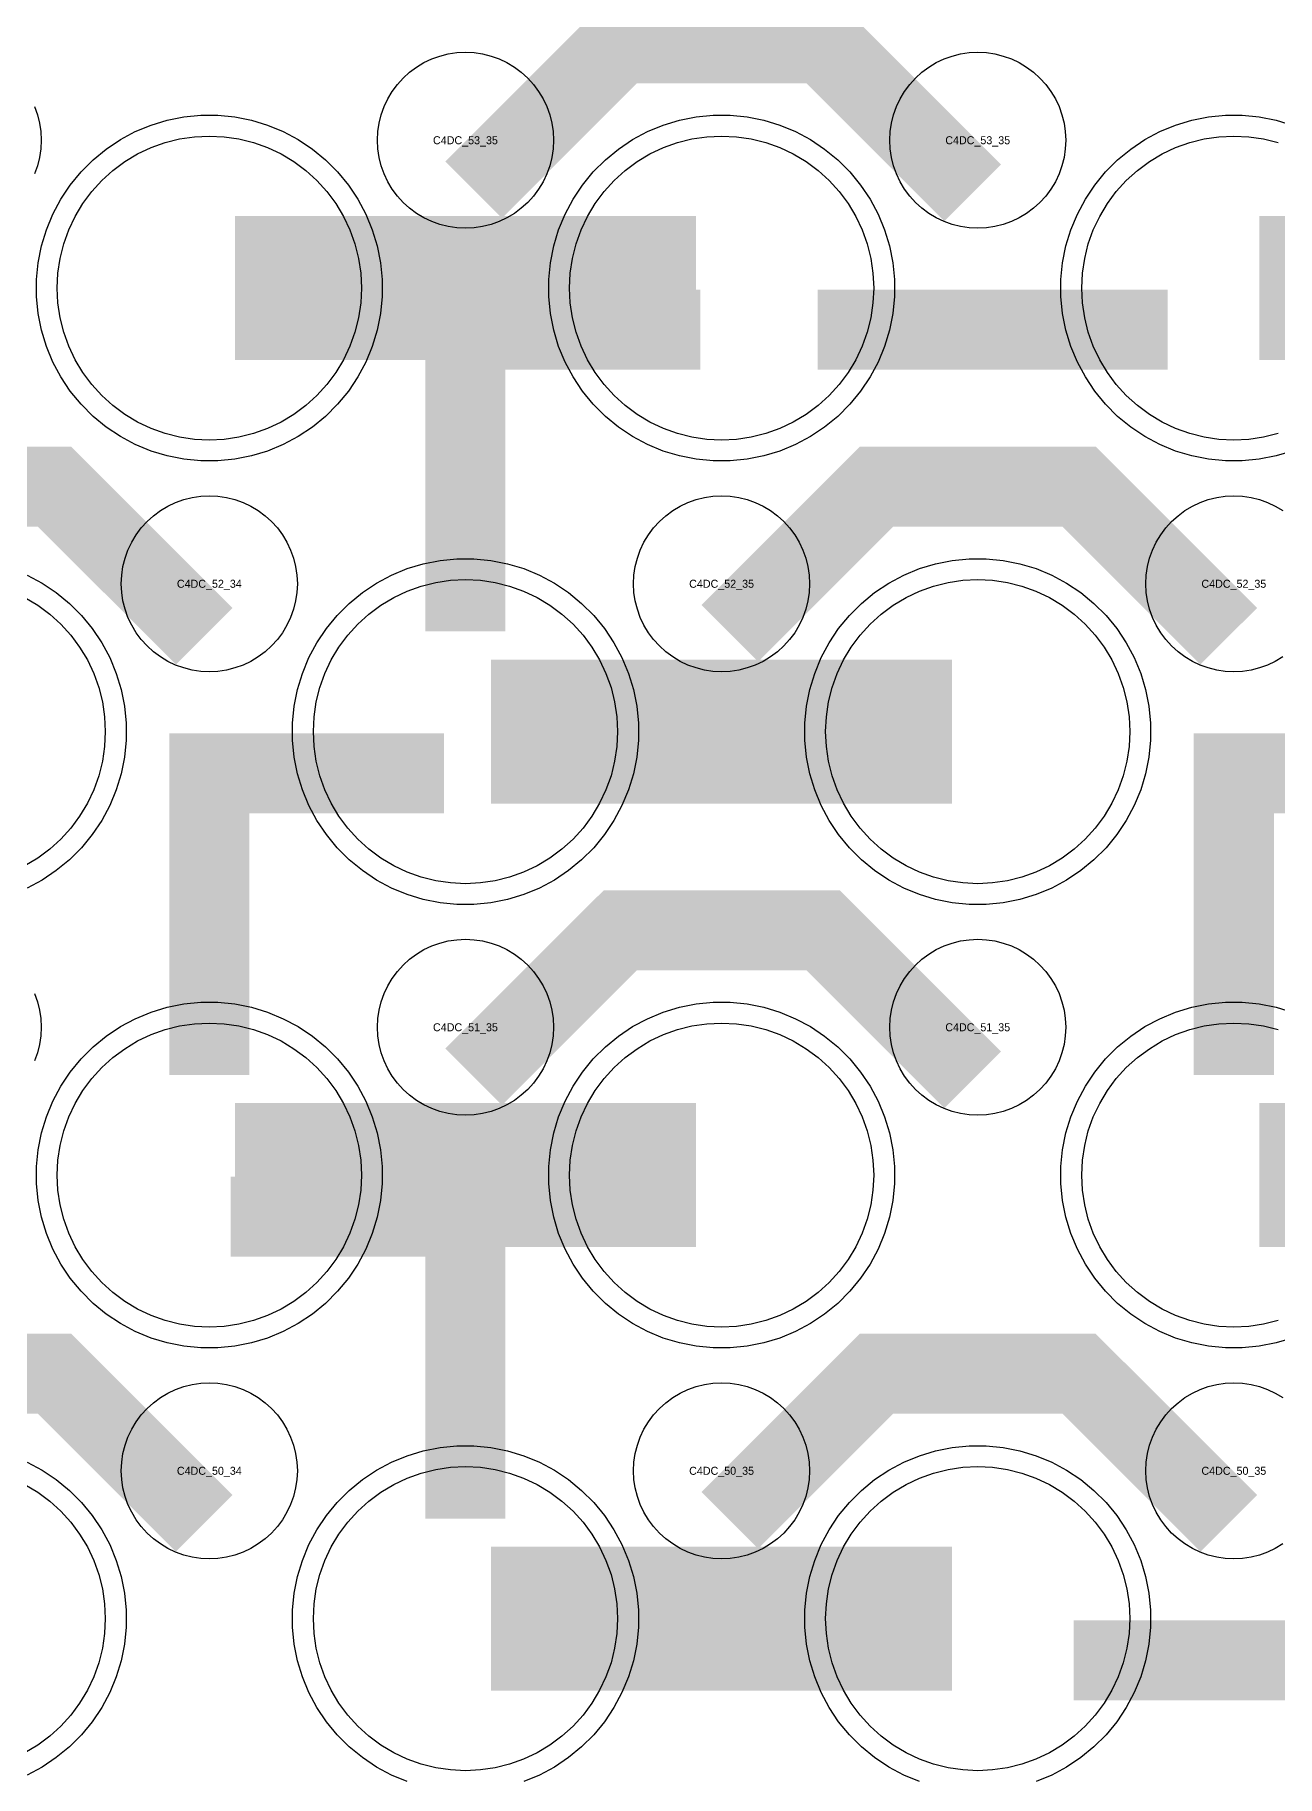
# Model space of a CAD drawing. Extents: x -11880 to 11880, y -14992 to 14992.
# Drawn here: x -934 to -546, y -7961 to -7417 of the extents above; entities that cross this region are included whole.
import ezdxf
from ezdxf.enums import TextEntityAlignment as Align

# ---------------------------------------------------------------- set-up
doc = ezdxf.new("R2010")
doc.units = 0
doc.header["$MEASUREMENT"] = 0
for name, color, linetype in [('GDS_775_DT_237', 138, 'CONTINUOUS'), ('RDL1_FS', 34, 'CONTINUOUS'), ('RDL_BS', 160, 'CONTINUOUS')]:
    doc.layers.add(name, color=color, linetype=linetype)

msp = doc.modelspace()

# ---------------------------------------------------------------- linework, layer by layer
at = {"layer": 'RDL1_FS', "color": 241, "true_color": 0xf7abae}
for points in [[(-880, -7543.179), (-884.657, -7542.95), (-889.268, -7542.266), (-893.791, -7541.134), (-898.181, -7539.562), (-902.395, -7537.57), (-906.395, -7535.172), (-910.14, -7532.394), (-913.594, -7529.264), (-916.724, -7525.81), (-919.502, -7522.065), (-921.9, -7518.065), (-923.892, -7513.851), (-925.464, -7509.461), (-926.596, -7504.938), (-927.28, -7500.327), (-927.509, -7495.67), (-927.28, -7491.013), (-926.596, -7486.402), (-925.464, -7481.879), (-923.892, -7477.489), (-921.9, -7473.275), (-919.502, -7469.275), (-916.724, -7465.53), (-913.594, -7462.076), (-910.14, -7458.946), (-906.395, -7456.168), (-902.395, -7453.77), (-898.181, -7451.778), (-893.791, -7450.206), (-889.268, -7449.074), (-884.657, -7448.39), (-880, -7448.161), (-875.343, -7448.39), (-870.732, -7449.074), (-866.209, -7450.206), (-861.819, -7451.778), (-857.605, -7453.77), (-853.605, -7456.168), (-849.86, -7458.946), (-846.406, -7462.076), (-843.276, -7465.53), (-840.498, -7469.275), (-838.1, -7473.275), (-836.108, -7477.489), (-834.536, -7481.879), (-833.404, -7486.402), (-832.72, -7491.013), (-832.491, -7495.67), (-832.72, -7500.327), (-833.404, -7504.938), (-834.536, -7509.461), (-836.108, -7513.851), (-838.1, -7518.065), (-840.498, -7522.065), (-843.276, -7525.81), (-846.406, -7529.264), (-849.86, -7532.394), (-853.605, -7535.172), (-857.605, -7537.57), (-861.819, -7539.562), (-866.209, -7541.134), (-870.732, -7542.266), (-875.343, -7542.95)], [(-720, -7543.179), (-724.657, -7542.95), (-729.268, -7542.266), (-733.791, -7541.134), (-738.181, -7539.562), (-742.395, -7537.57), (-746.395, -7535.172), (-750.14, -7532.394), (-753.594, -7529.264), (-756.724, -7525.81), (-759.502, -7522.065), (-761.9, -7518.065), (-763.892, -7513.851), (-765.464, -7509.461), (-766.596, -7504.938), (-767.28, -7500.327), (-767.509, -7495.67), (-767.28, -7491.013), (-766.596, -7486.402), (-765.464, -7481.879), (-763.892, -7477.489), (-761.9, -7473.275), (-759.502, -7469.275), (-756.724, -7465.53), (-753.594, -7462.076), (-750.14, -7458.946), (-746.395, -7456.168), (-742.395, -7453.77), (-738.181, -7451.778), (-733.791, -7450.206), (-729.268, -7449.074), (-724.657, -7448.39), (-720, -7448.161), (-715.343, -7448.39), (-710.732, -7449.074), (-706.209, -7450.206), (-701.819, -7451.778), (-697.605, -7453.77), (-693.605, -7456.168), (-689.86, -7458.946), (-686.406, -7462.076), (-683.276, -7465.53), (-680.498, -7469.275), (-678.1, -7473.275), (-676.108, -7477.489), (-674.536, -7481.879), (-673.404, -7486.402), (-672.72, -7491.013), (-672.491, -7495.67), (-672.72, -7500.327), (-673.404, -7504.938), (-674.536, -7509.461), (-676.108, -7513.851), (-678.1, -7518.065), (-680.498, -7522.065), (-683.276, -7525.81), (-686.406, -7529.264), (-689.86, -7532.394), (-693.605, -7535.172), (-697.605, -7537.57), (-701.819, -7539.562), (-706.209, -7541.134), (-710.732, -7542.266), (-715.343, -7542.95)], [(-800, -7681.744), (-804.657, -7681.515), (-809.268, -7680.831), (-813.791, -7679.699), (-818.181, -7678.127), (-822.395, -7676.135), (-826.395, -7673.737), (-830.14, -7670.959), (-833.594, -7667.829), (-836.724, -7664.375), (-839.502, -7660.63), (-841.9, -7656.63), (-843.892, -7652.416), (-845.464, -7648.026), (-846.596, -7643.503), (-847.28, -7638.892), (-847.509, -7634.235), (-847.28, -7629.578), (-846.596, -7624.967), (-845.464, -7620.444), (-843.892, -7616.054), (-841.9, -7611.84), (-839.502, -7607.84), (-836.724, -7604.095), (-833.594, -7600.641), (-830.14, -7597.511), (-826.395, -7594.733), (-822.395, -7592.335), (-818.181, -7590.343), (-813.791, -7588.771), (-809.268, -7587.639), (-804.657, -7586.955), (-800, -7586.726), (-795.343, -7586.955), (-790.732, -7587.639), (-786.209, -7588.771), (-781.819, -7590.343), (-777.605, -7592.335), (-773.605, -7594.733), (-769.86, -7597.511), (-766.406, -7600.641), (-763.276, -7604.095), (-760.498, -7607.84), (-758.1, -7611.84), (-756.108, -7616.054), (-754.536, -7620.444), (-753.404, -7624.967), (-752.72, -7629.578), (-752.491, -7634.235), (-752.72, -7638.892), (-753.404, -7643.503), (-754.536, -7648.026), (-756.108, -7652.416), (-758.1, -7656.63), (-760.498, -7660.63), (-763.276, -7664.375), (-766.406, -7667.829), (-769.86, -7670.959), (-773.605, -7673.737), (-777.605, -7676.135), (-781.819, -7678.127), (-786.209, -7679.699), (-790.732, -7680.831), (-795.343, -7681.515)], [(-640, -7681.744), (-644.657, -7681.515), (-649.268, -7680.831), (-653.791, -7679.699), (-658.181, -7678.127), (-662.395, -7676.135), (-666.395, -7673.737), (-670.14, -7670.959), (-673.594, -7667.829), (-676.724, -7664.375), (-679.502, -7660.63), (-681.9, -7656.63), (-683.892, -7652.416), (-685.464, -7648.026), (-686.596, -7643.503), (-687.28, -7638.892), (-687.509, -7634.235), (-687.28, -7629.578), (-686.596, -7624.967), (-685.464, -7620.444), (-683.892, -7616.054), (-681.9, -7611.84), (-679.502, -7607.84), (-676.724, -7604.095), (-673.594, -7600.641), (-670.14, -7597.511), (-666.395, -7594.733), (-662.395, -7592.335), (-658.181, -7590.343), (-653.791, -7588.771), (-649.268, -7587.639), (-644.657, -7586.955), (-640, -7586.726), (-635.343, -7586.955), (-630.732, -7587.639), (-626.209, -7588.771), (-621.819, -7590.343), (-617.605, -7592.335), (-613.605, -7594.733), (-609.86, -7597.511), (-606.406, -7600.641), (-603.276, -7604.095), (-600.498, -7607.84), (-598.1, -7611.84), (-596.108, -7616.054), (-594.536, -7620.444), (-593.404, -7624.967), (-592.72, -7629.578), (-592.491, -7634.235), (-592.72, -7638.892), (-593.404, -7643.503), (-594.536, -7648.026), (-596.108, -7652.416), (-598.1, -7656.63), (-600.498, -7660.63), (-603.276, -7664.375), (-606.406, -7667.829), (-609.86, -7670.959), (-613.605, -7673.737), (-617.605, -7676.135), (-621.819, -7678.127), (-626.209, -7679.699), (-630.732, -7680.831), (-635.343, -7681.515)], [(-880, -7820.304), (-884.657, -7820.075), (-889.268, -7819.391), (-893.791, -7818.259), (-898.181, -7816.687), (-902.395, -7814.695), (-906.395, -7812.297), (-910.14, -7809.519), (-913.594, -7806.389), (-916.724, -7802.935), (-919.502, -7799.19), (-921.9, -7795.19), (-923.892, -7790.976), (-925.464, -7786.586), (-926.596, -7782.063), (-927.28, -7777.452), (-927.509, -7772.795), (-927.28, -7768.138), (-926.596, -7763.527), (-925.464, -7759.004), (-923.892, -7754.614), (-921.9, -7750.4), (-919.502, -7746.4), (-916.724, -7742.655), (-913.594, -7739.201), (-910.14, -7736.071), (-906.395, -7733.293), (-902.395, -7730.895), (-898.181, -7728.903), (-893.791, -7727.331), (-889.268, -7726.199), (-884.657, -7725.515), (-880, -7725.286), (-875.343, -7725.515), (-870.732, -7726.199), (-866.209, -7727.331), (-861.819, -7728.903), (-857.605, -7730.895), (-853.605, -7733.293), (-849.86, -7736.071), (-846.406, -7739.201), (-843.276, -7742.655), (-840.498, -7746.4), (-838.1, -7750.4), (-836.108, -7754.614), (-834.536, -7759.004), (-833.404, -7763.527), (-832.72, -7768.138), (-832.491, -7772.795), (-832.72, -7777.452), (-833.404, -7782.063), (-834.536, -7786.586), (-836.108, -7790.976), (-838.1, -7795.19), (-840.498, -7799.19), (-843.276, -7802.935), (-846.406, -7806.389), (-849.86, -7809.519), (-853.605, -7812.297), (-857.605, -7814.695), (-861.819, -7816.687), (-866.209, -7818.259), (-870.732, -7819.391), (-875.343, -7820.075)], [(-720, -7820.304), (-724.657, -7820.075), (-729.268, -7819.391), (-733.791, -7818.259), (-738.181, -7816.687), (-742.395, -7814.695), (-746.395, -7812.297), (-750.14, -7809.519), (-753.594, -7806.389), (-756.724, -7802.935), (-759.502, -7799.19), (-761.9, -7795.19), (-763.892, -7790.976), (-765.464, -7786.586), (-766.596, -7782.063), (-767.28, -7777.452), (-767.509, -7772.795), (-767.28, -7768.138), (-766.596, -7763.527), (-765.464, -7759.004), (-763.892, -7754.614), (-761.9, -7750.4), (-759.502, -7746.4), (-756.724, -7742.655), (-753.594, -7739.201), (-750.14, -7736.071), (-746.395, -7733.293), (-742.395, -7730.895), (-738.181, -7728.903), (-733.791, -7727.331), (-729.268, -7726.199), (-724.657, -7725.515), (-720, -7725.286), (-715.343, -7725.515), (-710.732, -7726.199), (-706.209, -7727.331), (-701.819, -7728.903), (-697.605, -7730.895), (-693.605, -7733.293), (-689.86, -7736.071), (-686.406, -7739.201), (-683.276, -7742.655), (-680.498, -7746.4), (-678.1, -7750.4), (-676.108, -7754.614), (-674.536, -7759.004), (-673.404, -7763.527), (-672.72, -7768.138), (-672.491, -7772.795), (-672.72, -7777.452), (-673.404, -7782.063), (-674.536, -7786.586), (-676.108, -7790.976), (-678.1, -7795.19), (-680.498, -7799.19), (-683.276, -7802.935), (-686.406, -7806.389), (-689.86, -7809.519), (-693.605, -7812.297), (-697.605, -7814.695), (-701.819, -7816.687), (-706.209, -7818.259), (-710.732, -7819.391), (-715.343, -7820.075)], [(-800, -7958.869), (-804.657, -7958.64), (-809.268, -7957.956), (-813.791, -7956.824), (-818.181, -7955.252), (-822.395, -7953.26), (-826.395, -7950.862), (-830.14, -7948.084), (-833.594, -7944.954), (-836.724, -7941.5), (-839.502, -7937.755), (-841.9, -7933.755), (-843.892, -7929.541), (-845.464, -7925.151), (-846.596, -7920.628), (-847.28, -7916.017), (-847.509, -7911.36), (-847.28, -7906.703), (-846.596, -7902.092), (-845.464, -7897.569), (-843.892, -7893.179), (-841.9, -7888.965), (-839.502, -7884.965), (-836.724, -7881.22), (-833.594, -7877.766), (-830.14, -7874.636), (-826.395, -7871.858), (-822.395, -7869.46), (-818.181, -7867.468), (-813.791, -7865.896), (-809.268, -7864.764), (-804.657, -7864.08), (-800, -7863.851), (-795.343, -7864.08), (-790.732, -7864.764), (-786.209, -7865.896), (-781.819, -7867.468), (-777.605, -7869.46), (-773.605, -7871.858), (-769.86, -7874.636), (-766.406, -7877.766), (-763.276, -7881.22), (-760.498, -7884.965), (-758.1, -7888.965), (-756.108, -7893.179), (-754.536, -7897.569), (-753.404, -7902.092), (-752.72, -7906.703), (-752.491, -7911.36), (-752.72, -7916.017), (-753.404, -7920.628), (-754.536, -7925.151), (-756.108, -7929.541), (-758.1, -7933.755), (-760.498, -7937.755), (-763.276, -7941.5), (-766.406, -7944.954), (-769.86, -7948.084), (-773.605, -7950.862), (-777.605, -7953.26), (-781.819, -7955.252), (-786.209, -7956.824), (-790.732, -7957.956), (-795.343, -7958.64)], [(-640, -7958.869), (-644.657, -7958.64), (-649.268, -7957.956), (-653.791, -7956.824), (-658.181, -7955.252), (-662.395, -7953.26), (-666.395, -7950.862), (-670.14, -7948.084), (-673.594, -7944.954), (-676.724, -7941.5), (-679.502, -7937.755), (-681.9, -7933.755), (-683.892, -7929.541), (-685.464, -7925.151), (-686.596, -7920.628), (-687.28, -7916.017), (-687.509, -7911.36), (-687.28, -7906.703), (-686.596, -7902.092), (-685.464, -7897.569), (-683.892, -7893.179), (-681.9, -7888.965), (-679.502, -7884.965), (-676.724, -7881.22), (-673.594, -7877.766), (-670.14, -7874.636), (-666.395, -7871.858), (-662.395, -7869.46), (-658.181, -7867.468), (-653.791, -7865.896), (-649.268, -7864.764), (-644.657, -7864.08), (-640, -7863.851), (-635.343, -7864.08), (-630.732, -7864.764), (-626.209, -7865.896), (-621.819, -7867.468), (-617.605, -7869.46), (-613.605, -7871.858), (-609.86, -7874.636), (-606.406, -7877.766), (-603.276, -7881.22), (-600.498, -7884.965), (-598.1, -7888.965), (-596.108, -7893.179), (-594.536, -7897.569), (-593.404, -7902.092), (-592.72, -7906.703), (-592.491, -7911.36), (-592.72, -7916.017), (-593.404, -7920.628), (-594.536, -7925.151), (-596.108, -7929.541), (-598.1, -7933.755), (-600.498, -7937.755), (-603.276, -7941.5), (-606.406, -7944.954), (-609.86, -7948.084), (-613.605, -7950.862), (-617.605, -7953.26), (-621.819, -7955.252), (-626.209, -7956.824), (-630.732, -7957.956), (-635.343, -7958.64)]]:
    msp.add_lwpolyline(points, close=True, dxfattribs=at)
msp.add_lwpolyline([(-546.209, -7541.134), (-550.732, -7542.266), (-555.343, -7542.95), (-560, -7543.179), (-564.657, -7542.95), (-569.268, -7542.266), (-573.791, -7541.134), (-578.181, -7539.562), (-582.395, -7537.57), (-586.395, -7535.172), (-590.14, -7532.394), (-593.594, -7529.264), (-596.724, -7525.81), (-599.502, -7522.065), (-601.9, -7518.065), (-603.892, -7513.851), (-605.464, -7509.461), (-606.596, -7504.938), (-607.28, -7500.327), (-607.509, -7495.67), (-607.28, -7491.013), (-606.596, -7486.402), (-605.464, -7481.879), (-603.892, -7477.489), (-601.9, -7473.275), (-599.502, -7469.275), (-596.724, -7465.53), (-593.594, -7462.076), (-590.14, -7458.946), (-586.395, -7456.168), (-582.395, -7453.77), (-578.181, -7451.778), (-573.791, -7450.206), (-569.268, -7449.074), (-564.657, -7448.39), (-560, -7448.161), (-555.343, -7448.39), (-550.732, -7449.074), (-546.209, -7450.206)], dxfattribs=at)
for points in [[(-871.998, -7495.67, 45, 45, 0), (-799.998, -7495.67, 45, 45, 0)], [(-799.998, -7495.67, 45, 45, 0), (-727.998, -7495.67, 45, 45, 0)], [(-551.998, -7495.67, 45, 45, 0), (-479.998, -7495.67, 45, 45, 0)], [(-791.998, -7634.235, 45, 45, 0), (-719.998, -7634.235, 45, 45, 0)], [(-719.998, -7634.235, 45, 45, 0), (-647.998, -7634.235, 45, 45, 0)], [(-871.998, -7772.795, 45, 45, 0), (-799.998, -7772.795, 45, 45, 0)], [(-799.998, -7772.795, 45, 45, 0), (-727.998, -7772.795, 45, 45, 0)], [(-791.998, -7911.36, 45, 45, 0), (-719.998, -7911.36, 45, 45, 0)], [(-719.998, -7911.36, 45, 45, 0), (-647.998, -7911.36, 45, 45, 0)]]:
    msp.add_lwpolyline(points, format="xyseb", dxfattribs=at)
at = {"layer": 'RDL1_FS'}
for points in [[(-937.605, -7592.335), (-933.605, -7594.733), (-929.86, -7597.511), (-926.406, -7600.641), (-923.276, -7604.095), (-920.498, -7607.84), (-918.1, -7611.84), (-916.108, -7616.054), (-914.536, -7620.444), (-913.404, -7624.967), (-912.72, -7629.578), (-912.491, -7634.235), (-912.72, -7638.892), (-913.404, -7643.503), (-914.536, -7648.026), (-916.108, -7652.416), (-918.1, -7656.63), (-920.498, -7660.63), (-923.276, -7664.375), (-926.406, -7667.829), (-929.86, -7670.959), (-933.605, -7673.737), (-937.605, -7676.135)], [(-546.209, -7818.259), (-550.732, -7819.391), (-555.343, -7820.075), (-560, -7820.304), (-564.657, -7820.075), (-569.268, -7819.391), (-573.791, -7818.259), (-578.181, -7816.687), (-582.395, -7814.695), (-586.395, -7812.297), (-590.14, -7809.519), (-593.594, -7806.389), (-596.724, -7802.935), (-599.502, -7799.19), (-601.9, -7795.19), (-603.892, -7790.976), (-605.464, -7786.586), (-606.596, -7782.063), (-607.28, -7777.452), (-607.509, -7772.795), (-607.28, -7768.138), (-606.596, -7763.527), (-605.464, -7759.004), (-603.892, -7754.614), (-601.9, -7750.4), (-599.502, -7746.4), (-596.724, -7742.655), (-593.594, -7739.201), (-590.14, -7736.071), (-586.395, -7733.293), (-582.395, -7730.895), (-578.181, -7728.903), (-573.791, -7727.331), (-569.268, -7726.199), (-564.657, -7725.515), (-560, -7725.286), (-555.343, -7725.515), (-550.732, -7726.199), (-546.209, -7727.331)], [(-937.605, -7869.46), (-933.605, -7871.858), (-929.86, -7874.636), (-926.406, -7877.766), (-923.276, -7881.22), (-920.498, -7884.965), (-918.1, -7888.965), (-916.108, -7893.179), (-914.536, -7897.569), (-913.404, -7902.092), (-912.72, -7906.703), (-912.491, -7911.36), (-912.72, -7916.017), (-913.404, -7920.628), (-914.536, -7925.151), (-916.108, -7929.541), (-918.1, -7933.755), (-920.498, -7937.755), (-923.276, -7941.5), (-926.406, -7944.954), (-929.86, -7948.084), (-933.605, -7950.862), (-937.605, -7953.26)]]:
    msp.add_lwpolyline(points, dxfattribs=at)
msp.add_lwpolyline([(-551.998, -7772.795, 45, 45, 0), (-479.998, -7772.795, 45, 45, 0)], format="xyseb", dxfattribs=at)
at = {"layer": 'RDL_BS'}
for points in [[(-797.438, -7464.984, 25, 25, 0), (-751.623, -7419.169, 25, 25, 0), (-718.07, -7419.169, 25, 25, 0)], [(-641.599, -7465.883, 25, 25, 0), (-688.313, -7419.169, 25, 25, 0), (-718.071, -7419.169, 25, 25, 0)], [(-881.599, -7604.448, 25, 25, 0), (-928.313, -7557.734, 25, 25, 0), (-958.071, -7557.734, 25, 25, 0)], [(-717.438, -7603.549, 25, 25, 0), (-671.623, -7557.734, 25, 25, 0), (-638.07, -7557.734, 25, 25, 0)], [(-561.599, -7604.448, 25, 25, 0), (-608.313, -7557.734, 25, 25, 0), (-638.071, -7557.734, 25, 25, 0)], [(-560, -7741.515, 25, 25, 0), (-560, -7634.738, 25, 25, 0)], [(-572.5, -7647.238, 25, 25, 0), (-486.667, -7647.238, 25, 25, 0)], [(-560, -7665.207, 25, 25, 0), (-560, -7710.827, 25, 25, 0)], [(-797.438, -7742.109, 25, 25, 0), (-751.623, -7696.294, 25, 25, 0), (-718.07, -7696.294, 25, 25, 0)], [(-641.599, -7743.008, 25, 25, 0), (-688.313, -7696.294, 25, 25, 0), (-718.071, -7696.294, 25, 25, 0)], [(-881.599, -7881.573, 25, 25, 0), (-928.313, -7834.859, 25, 25, 0), (-958.071, -7834.859, 25, 25, 0)], [(-717.438, -7880.674, 25, 25, 0), (-671.623, -7834.859, 25, 25, 0), (-638.07, -7834.859, 25, 25, 0)], [(-561.599, -7881.573, 25, 25, 0), (-608.313, -7834.859, 25, 25, 0), (-638.071, -7834.859, 25, 25, 0)]]:
    msp.add_lwpolyline(points, format="xyseb", dxfattribs=at)
for points in [[(-800, -7476.976), (-802.693, -7476.844), (-805.365, -7476.448), (-807.984, -7475.791), (-810.519, -7474.884), (-812.956, -7473.732), (-815.28, -7472.339), (-817.443, -7470.736), (-819.442, -7468.924), (-821.254, -7466.925), (-822.857, -7464.762), (-824.25, -7462.438), (-825.402, -7460.001), (-826.309, -7457.466), (-826.966, -7454.847), (-827.362, -7452.175), (-827.494, -7449.482), (-827.362, -7446.789), (-826.966, -7444.117), (-826.309, -7441.498), (-825.402, -7438.963), (-824.25, -7436.526), (-822.857, -7434.202), (-821.254, -7432.039), (-819.442, -7430.04), (-817.443, -7428.228), (-815.28, -7426.625), (-812.956, -7425.232), (-810.519, -7424.08), (-807.984, -7423.173), (-805.365, -7422.516), (-802.693, -7422.12), (-800, -7421.988), (-797.307, -7422.12), (-794.635, -7422.516), (-792.016, -7423.173), (-789.481, -7424.08), (-787.044, -7425.232), (-784.72, -7426.625), (-782.557, -7428.228), (-780.558, -7430.04), (-778.746, -7432.039), (-777.143, -7434.202), (-775.75, -7436.526), (-774.598, -7438.963), (-773.691, -7441.498), (-773.034, -7444.117), (-772.638, -7446.789), (-772.506, -7449.482), (-772.638, -7452.175), (-773.034, -7454.847), (-773.691, -7457.466), (-774.598, -7460.001), (-775.75, -7462.438), (-777.143, -7464.762), (-778.746, -7466.925), (-780.558, -7468.924), (-782.557, -7470.736), (-784.72, -7472.339), (-787.044, -7473.732), (-789.481, -7474.884), (-792.016, -7475.791), (-794.635, -7476.448), (-797.307, -7476.844)], [(-640, -7476.976), (-642.693, -7476.844), (-645.365, -7476.448), (-647.984, -7475.791), (-650.519, -7474.884), (-652.956, -7473.732), (-655.28, -7472.339), (-657.443, -7470.736), (-659.442, -7468.924), (-661.254, -7466.925), (-662.857, -7464.762), (-664.25, -7462.438), (-665.402, -7460.001), (-666.309, -7457.466), (-666.966, -7454.847), (-667.362, -7452.175), (-667.494, -7449.482), (-667.362, -7446.789), (-666.966, -7444.117), (-666.309, -7441.498), (-665.402, -7438.963), (-664.25, -7436.526), (-662.857, -7434.202), (-661.254, -7432.039), (-659.442, -7430.04), (-657.443, -7428.228), (-655.28, -7426.625), (-652.956, -7425.232), (-650.519, -7424.08), (-647.984, -7423.173), (-645.365, -7422.516), (-642.693, -7422.12), (-640, -7421.988), (-637.307, -7422.12), (-634.635, -7422.516), (-632.016, -7423.173), (-629.481, -7424.08), (-627.044, -7425.232), (-624.72, -7426.625), (-622.557, -7428.228), (-620.558, -7430.04), (-618.746, -7432.039), (-617.143, -7434.202), (-615.75, -7436.526), (-614.598, -7438.963), (-613.691, -7441.498), (-613.034, -7444.117), (-612.638, -7446.789), (-612.506, -7449.482), (-612.638, -7452.175), (-613.034, -7454.847), (-613.691, -7457.466), (-614.598, -7460.001), (-615.75, -7462.438), (-617.143, -7464.762), (-618.746, -7466.925), (-620.558, -7468.924), (-622.557, -7470.736), (-624.72, -7472.339), (-627.044, -7473.732), (-629.481, -7474.884), (-632.016, -7475.791), (-634.635, -7476.448), (-637.307, -7476.844)], [(-880, -7615.541), (-882.693, -7615.409), (-885.365, -7615.013), (-887.984, -7614.356), (-890.519, -7613.449), (-892.956, -7612.297), (-895.28, -7610.904), (-897.443, -7609.301), (-899.442, -7607.489), (-901.254, -7605.49), (-902.857, -7603.327), (-904.25, -7601.003), (-905.402, -7598.566), (-906.309, -7596.031), (-906.966, -7593.412), (-907.362, -7590.74), (-907.494, -7588.047), (-907.362, -7585.354), (-906.966, -7582.682), (-906.309, -7580.063), (-905.402, -7577.528), (-904.25, -7575.091), (-902.857, -7572.767), (-901.254, -7570.604), (-899.442, -7568.605), (-897.443, -7566.793), (-895.28, -7565.19), (-892.956, -7563.797), (-890.519, -7562.645), (-887.984, -7561.738), (-885.365, -7561.081), (-882.693, -7560.685), (-880, -7560.553), (-877.307, -7560.685), (-874.635, -7561.081), (-872.016, -7561.738), (-869.481, -7562.645), (-867.044, -7563.797), (-864.72, -7565.19), (-862.557, -7566.793), (-860.558, -7568.605), (-858.746, -7570.604), (-857.143, -7572.767), (-855.75, -7575.091), (-854.598, -7577.528), (-853.691, -7580.063), (-853.034, -7582.682), (-852.638, -7585.354), (-852.506, -7588.047), (-852.638, -7590.74), (-853.034, -7593.412), (-853.691, -7596.031), (-854.598, -7598.566), (-855.75, -7601.003), (-857.143, -7603.327), (-858.746, -7605.49), (-860.558, -7607.489), (-862.557, -7609.301), (-864.72, -7610.904), (-867.044, -7612.297), (-869.481, -7613.449), (-872.016, -7614.356), (-874.635, -7615.013), (-877.307, -7615.409)], [(-720, -7615.541), (-722.693, -7615.409), (-725.365, -7615.013), (-727.984, -7614.356), (-730.519, -7613.449), (-732.956, -7612.297), (-735.28, -7610.904), (-737.443, -7609.301), (-739.442, -7607.489), (-741.254, -7605.49), (-742.857, -7603.327), (-744.25, -7601.003), (-745.402, -7598.566), (-746.309, -7596.031), (-746.966, -7593.412), (-747.362, -7590.74), (-747.494, -7588.047), (-747.362, -7585.354), (-746.966, -7582.682), (-746.309, -7580.063), (-745.402, -7577.528), (-744.25, -7575.091), (-742.857, -7572.767), (-741.254, -7570.604), (-739.442, -7568.605), (-737.443, -7566.793), (-735.28, -7565.19), (-732.956, -7563.797), (-730.519, -7562.645), (-727.984, -7561.738), (-725.365, -7561.081), (-722.693, -7560.685), (-720, -7560.553), (-717.307, -7560.685), (-714.635, -7561.081), (-712.016, -7561.738), (-709.481, -7562.645), (-707.044, -7563.797), (-704.72, -7565.19), (-702.557, -7566.793), (-700.558, -7568.605), (-698.746, -7570.604), (-697.143, -7572.767), (-695.75, -7575.091), (-694.598, -7577.528), (-693.691, -7580.063), (-693.034, -7582.682), (-692.638, -7585.354), (-692.506, -7588.047), (-692.638, -7590.74), (-693.034, -7593.412), (-693.691, -7596.031), (-694.598, -7598.566), (-695.75, -7601.003), (-697.143, -7603.327), (-698.746, -7605.49), (-700.558, -7607.489), (-702.557, -7609.301), (-704.72, -7610.904), (-707.044, -7612.297), (-709.481, -7613.449), (-712.016, -7614.356), (-714.635, -7615.013), (-717.307, -7615.409)], [(-800, -7754.101), (-802.693, -7753.969), (-805.365, -7753.573), (-807.984, -7752.916), (-810.519, -7752.009), (-812.956, -7750.857), (-815.28, -7749.464), (-817.443, -7747.861), (-819.442, -7746.049), (-821.254, -7744.05), (-822.857, -7741.887), (-824.25, -7739.563), (-825.402, -7737.126), (-826.309, -7734.591), (-826.966, -7731.972), (-827.362, -7729.3), (-827.494, -7726.607), (-827.362, -7723.914), (-826.966, -7721.242), (-826.309, -7718.623), (-825.402, -7716.088), (-824.25, -7713.651), (-822.857, -7711.327), (-821.254, -7709.164), (-819.442, -7707.165), (-817.443, -7705.353), (-815.28, -7703.75), (-812.956, -7702.357), (-810.519, -7701.205), (-807.984, -7700.298), (-805.365, -7699.641), (-802.693, -7699.245), (-800, -7699.113), (-797.307, -7699.245), (-794.635, -7699.641), (-792.016, -7700.298), (-789.481, -7701.205), (-787.044, -7702.357), (-784.72, -7703.75), (-782.557, -7705.353), (-780.558, -7707.165), (-778.746, -7709.164), (-777.143, -7711.327), (-775.75, -7713.651), (-774.598, -7716.088), (-773.691, -7718.623), (-773.034, -7721.242), (-772.638, -7723.914), (-772.506, -7726.607), (-772.638, -7729.3), (-773.034, -7731.972), (-773.691, -7734.591), (-774.598, -7737.126), (-775.75, -7739.563), (-777.143, -7741.887), (-778.746, -7744.05), (-780.558, -7746.049), (-782.557, -7747.861), (-784.72, -7749.464), (-787.044, -7750.857), (-789.481, -7752.009), (-792.016, -7752.916), (-794.635, -7753.573), (-797.307, -7753.969)], [(-640, -7754.101), (-642.693, -7753.969), (-645.365, -7753.573), (-647.984, -7752.916), (-650.519, -7752.009), (-652.956, -7750.857), (-655.28, -7749.464), (-657.443, -7747.861), (-659.442, -7746.049), (-661.254, -7744.05), (-662.857, -7741.887), (-664.25, -7739.563), (-665.402, -7737.126), (-666.309, -7734.591), (-666.966, -7731.972), (-667.362, -7729.3), (-667.494, -7726.607), (-667.362, -7723.914), (-666.966, -7721.242), (-666.309, -7718.623), (-665.402, -7716.088), (-664.25, -7713.651), (-662.857, -7711.327), (-661.254, -7709.164), (-659.442, -7707.165), (-657.443, -7705.353), (-655.28, -7703.75), (-652.956, -7702.357), (-650.519, -7701.205), (-647.984, -7700.298), (-645.365, -7699.641), (-642.693, -7699.245), (-640, -7699.113), (-637.307, -7699.245), (-634.635, -7699.641), (-632.016, -7700.298), (-629.481, -7701.205), (-627.044, -7702.357), (-624.72, -7703.75), (-622.557, -7705.353), (-620.558, -7707.165), (-618.746, -7709.164), (-617.143, -7711.327), (-615.75, -7713.651), (-614.598, -7716.088), (-613.691, -7718.623), (-613.034, -7721.242), (-612.638, -7723.914), (-612.506, -7726.607), (-612.638, -7729.3), (-613.034, -7731.972), (-613.691, -7734.591), (-614.598, -7737.126), (-615.75, -7739.563), (-617.143, -7741.887), (-618.746, -7744.05), (-620.558, -7746.049), (-622.557, -7747.861), (-624.72, -7749.464), (-627.044, -7750.857), (-629.481, -7752.009), (-632.016, -7752.916), (-634.635, -7753.573), (-637.307, -7753.969)], [(-880, -7892.666), (-882.693, -7892.534), (-885.365, -7892.138), (-887.984, -7891.481), (-890.519, -7890.574), (-892.956, -7889.422), (-895.28, -7888.029), (-897.443, -7886.426), (-899.442, -7884.614), (-901.254, -7882.615), (-902.857, -7880.452), (-904.25, -7878.128), (-905.402, -7875.691), (-906.309, -7873.156), (-906.966, -7870.537), (-907.362, -7867.865), (-907.494, -7865.172), (-907.362, -7862.479), (-906.966, -7859.807), (-906.309, -7857.188), (-905.402, -7854.653), (-904.25, -7852.216), (-902.857, -7849.892), (-901.254, -7847.729), (-899.442, -7845.73), (-897.443, -7843.918), (-895.28, -7842.315), (-892.956, -7840.922), (-890.519, -7839.77), (-887.984, -7838.863), (-885.365, -7838.206), (-882.693, -7837.81), (-880, -7837.678), (-877.307, -7837.81), (-874.635, -7838.206), (-872.016, -7838.863), (-869.481, -7839.77), (-867.044, -7840.922), (-864.72, -7842.315), (-862.557, -7843.918), (-860.558, -7845.73), (-858.746, -7847.729), (-857.143, -7849.892), (-855.75, -7852.216), (-854.598, -7854.653), (-853.691, -7857.188), (-853.034, -7859.807), (-852.638, -7862.479), (-852.506, -7865.172), (-852.638, -7867.865), (-853.034, -7870.537), (-853.691, -7873.156), (-854.598, -7875.691), (-855.75, -7878.128), (-857.143, -7880.452), (-858.746, -7882.615), (-860.558, -7884.614), (-862.557, -7886.426), (-864.72, -7888.029), (-867.044, -7889.422), (-869.481, -7890.574), (-872.016, -7891.481), (-874.635, -7892.138), (-877.307, -7892.534)], [(-720, -7892.666), (-722.693, -7892.534), (-725.365, -7892.138), (-727.984, -7891.481), (-730.519, -7890.574), (-732.956, -7889.422), (-735.28, -7888.029), (-737.443, -7886.426), (-739.442, -7884.614), (-741.254, -7882.615), (-742.857, -7880.452), (-744.25, -7878.128), (-745.402, -7875.691), (-746.309, -7873.156), (-746.966, -7870.537), (-747.362, -7867.865), (-747.494, -7865.172), (-747.362, -7862.479), (-746.966, -7859.807), (-746.309, -7857.188), (-745.402, -7854.653), (-744.25, -7852.216), (-742.857, -7849.892), (-741.254, -7847.729), (-739.442, -7845.73), (-737.443, -7843.918), (-735.28, -7842.315), (-732.956, -7840.922), (-730.519, -7839.77), (-727.984, -7838.863), (-725.365, -7838.206), (-722.693, -7837.81), (-720, -7837.678), (-717.307, -7837.81), (-714.635, -7838.206), (-712.016, -7838.863), (-709.481, -7839.77), (-707.044, -7840.922), (-704.72, -7842.315), (-702.557, -7843.918), (-700.558, -7845.73), (-698.746, -7847.729), (-697.143, -7849.892), (-695.75, -7852.216), (-694.598, -7854.653), (-693.691, -7857.188), (-693.034, -7859.807), (-692.638, -7862.479), (-692.506, -7865.172), (-692.638, -7867.865), (-693.034, -7870.537), (-693.691, -7873.156), (-694.598, -7875.691), (-695.75, -7878.128), (-697.143, -7880.452), (-698.746, -7882.615), (-700.558, -7884.614), (-702.557, -7886.426), (-704.72, -7888.029), (-707.044, -7889.422), (-709.481, -7890.574), (-712.016, -7891.481), (-714.635, -7892.138), (-717.307, -7892.534)]]:
    msp.add_lwpolyline(points, close=True, dxfattribs=at)
for points in [[(-934.598, -7438.963), (-933.691, -7441.498), (-933.034, -7444.117), (-932.638, -7446.789), (-932.506, -7449.482), (-932.638, -7452.175), (-933.034, -7454.847), (-933.691, -7457.466), (-934.598, -7460.001)], [(-544.72, -7610.904), (-547.044, -7612.297), (-549.481, -7613.449), (-552.016, -7614.356), (-554.635, -7615.013), (-557.307, -7615.409), (-560, -7615.541), (-562.693, -7615.409), (-565.365, -7615.013), (-567.984, -7614.356), (-570.519, -7613.449), (-572.956, -7612.297), (-575.28, -7610.904), (-577.443, -7609.301), (-579.442, -7607.489), (-581.254, -7605.49), (-582.857, -7603.327), (-584.25, -7601.003), (-585.402, -7598.566), (-586.309, -7596.031), (-586.966, -7593.412), (-587.362, -7590.74), (-587.494, -7588.047), (-587.362, -7585.354), (-586.966, -7582.682), (-586.309, -7580.063), (-585.402, -7577.528), (-584.25, -7575.091), (-582.857, -7572.767), (-581.254, -7570.604), (-579.442, -7568.605), (-577.443, -7566.793), (-575.28, -7565.19), (-572.956, -7563.797), (-570.519, -7562.645), (-567.984, -7561.738), (-565.365, -7561.081), (-562.693, -7560.685), (-560, -7560.553), (-557.307, -7560.685), (-554.635, -7561.081), (-552.016, -7561.738), (-549.481, -7562.645), (-547.044, -7563.797), (-544.72, -7565.19)], [(-936.885, -7585.36), (-932.223, -7587.852), (-927.809, -7590.799), (-923.708, -7594.161), (-919.926, -7597.943), (-916.564, -7602.044), (-913.617, -7606.458), (-911.125, -7611.12), (-909.094, -7616.03), (-907.563, -7621.07), (-906.517, -7626.297), (-906, -7631.591), (-906, -7636.879), (-906.517, -7642.173), (-907.563, -7647.4), (-909.094, -7652.44), (-911.125, -7657.35), (-913.617, -7662.012), (-916.564, -7666.426), (-919.926, -7670.527), (-923.708, -7674.309), (-927.809, -7677.671), (-932.223, -7680.618), (-936.885, -7683.11)], [(-934.598, -7716.088), (-933.691, -7718.623), (-933.034, -7721.242), (-932.638, -7723.914), (-932.506, -7726.607), (-932.638, -7729.3), (-933.034, -7731.972), (-933.691, -7734.591), (-934.598, -7737.126)], [(-541.795, -7823.701), (-546.835, -7825.232), (-552.062, -7826.278), (-557.356, -7826.795), (-562.644, -7826.795), (-567.938, -7826.278), (-573.165, -7825.232), (-578.205, -7823.701), (-583.115, -7821.67), (-587.777, -7819.178), (-592.191, -7816.231), (-596.292, -7812.869), (-600.074, -7809.087), (-603.436, -7804.986), (-606.383, -7800.572), (-608.875, -7795.91), (-610.906, -7791), (-612.437, -7785.96), (-613.483, -7780.733), (-614, -7775.439), (-614, -7770.151), (-613.483, -7764.857), (-612.437, -7759.63), (-610.906, -7754.59), (-608.875, -7749.68), (-606.383, -7745.018), (-603.436, -7740.604), (-600.074, -7736.503), (-596.292, -7732.721), (-592.191, -7729.359), (-587.777, -7726.412), (-583.115, -7723.92), (-578.205, -7721.889), (-573.165, -7720.358), (-567.938, -7719.312), (-562.644, -7718.795), (-557.356, -7718.795), (-552.062, -7719.312), (-546.835, -7720.358), (-541.795, -7721.889)], [(-544.72, -7888.029), (-547.044, -7889.422), (-549.481, -7890.574), (-552.016, -7891.481), (-554.635, -7892.138), (-557.307, -7892.534), (-560, -7892.666), (-562.693, -7892.534), (-565.365, -7892.138), (-567.984, -7891.481), (-570.519, -7890.574), (-572.956, -7889.422), (-575.28, -7888.029), (-577.443, -7886.426), (-579.442, -7884.614), (-581.254, -7882.615), (-582.857, -7880.452), (-584.25, -7878.128), (-585.402, -7875.691), (-586.309, -7873.156), (-586.966, -7870.537), (-587.362, -7867.865), (-587.494, -7865.172), (-587.362, -7862.479), (-586.966, -7859.807), (-586.309, -7857.188), (-585.402, -7854.653), (-584.25, -7852.216), (-582.857, -7849.892), (-581.254, -7847.729), (-579.442, -7845.73), (-577.443, -7843.918), (-575.28, -7842.315), (-572.956, -7840.922), (-570.519, -7839.77), (-567.984, -7838.863), (-565.365, -7838.206), (-562.693, -7837.81), (-560, -7837.678), (-557.307, -7837.81), (-554.635, -7838.206), (-552.016, -7838.863), (-549.481, -7839.77), (-547.044, -7840.922), (-544.72, -7842.315)], [(-936.885, -7862.485), (-932.223, -7864.977), (-927.809, -7867.924), (-923.708, -7871.286), (-919.926, -7875.068), (-916.564, -7879.169), (-913.617, -7883.583), (-911.125, -7888.245), (-909.094, -7893.155), (-907.563, -7898.195), (-906.517, -7903.422), (-906, -7908.716), (-906, -7914.004), (-906.517, -7919.298), (-907.563, -7924.525), (-909.094, -7929.565), (-911.125, -7934.475), (-913.617, -7939.137), (-916.564, -7943.551), (-919.926, -7947.652), (-923.708, -7951.434), (-927.809, -7954.796), (-932.223, -7957.743), (-936.885, -7960.235)]]:
    msp.add_lwpolyline(points, dxfattribs=at)
at = {"layer": 'RDL_BS', "color": 241, "true_color": 0xf7abae}
for points in [[(-882.644, -7549.67), (-887.938, -7549.153), (-893.165, -7548.107), (-898.205, -7546.576), (-903.115, -7544.545), (-907.777, -7542.053), (-912.191, -7539.106), (-916.292, -7535.744), (-920.074, -7531.962), (-923.436, -7527.861), (-926.383, -7523.447), (-928.875, -7518.785), (-930.906, -7513.875), (-932.437, -7508.835), (-933.483, -7503.608), (-934, -7498.314), (-934, -7493.026), (-933.483, -7487.732), (-932.437, -7482.505), (-930.906, -7477.465), (-928.875, -7472.555), (-926.383, -7467.893), (-923.436, -7463.479), (-920.074, -7459.378), (-916.292, -7455.596), (-912.191, -7452.234), (-907.777, -7449.287), (-903.115, -7446.795), (-898.205, -7444.764), (-893.165, -7443.233), (-887.938, -7442.187), (-882.644, -7441.67), (-877.356, -7441.67), (-872.062, -7442.187), (-866.835, -7443.233), (-861.795, -7444.764), (-856.885, -7446.795), (-852.223, -7449.287), (-847.809, -7452.234), (-843.708, -7455.596), (-839.926, -7459.378), (-836.564, -7463.479), (-833.617, -7467.893), (-831.125, -7472.555), (-829.094, -7477.465), (-827.563, -7482.505), (-826.517, -7487.732), (-826, -7493.026), (-826, -7498.314), (-826.517, -7503.608), (-827.563, -7508.835), (-829.094, -7513.875), (-831.125, -7518.785), (-833.617, -7523.447), (-836.564, -7527.861), (-839.926, -7531.962), (-843.708, -7535.744), (-847.809, -7539.106), (-852.223, -7542.053), (-856.885, -7544.545), (-861.795, -7546.576), (-866.835, -7548.107), (-872.062, -7549.153), (-877.356, -7549.67)], [(-722.644, -7549.67), (-727.938, -7549.153), (-733.165, -7548.107), (-738.205, -7546.576), (-743.115, -7544.545), (-747.777, -7542.053), (-752.191, -7539.106), (-756.292, -7535.744), (-760.074, -7531.962), (-763.436, -7527.861), (-766.383, -7523.447), (-768.875, -7518.785), (-770.906, -7513.875), (-772.437, -7508.835), (-773.483, -7503.608), (-774, -7498.314), (-774, -7493.026), (-773.483, -7487.732), (-772.437, -7482.505), (-770.906, -7477.465), (-768.875, -7472.555), (-766.383, -7467.893), (-763.436, -7463.479), (-760.074, -7459.378), (-756.292, -7455.596), (-752.191, -7452.234), (-747.777, -7449.287), (-743.115, -7446.795), (-738.205, -7444.764), (-733.165, -7443.233), (-727.938, -7442.187), (-722.644, -7441.67), (-717.356, -7441.67), (-712.062, -7442.187), (-706.835, -7443.233), (-701.795, -7444.764), (-696.885, -7446.795), (-692.223, -7449.287), (-687.809, -7452.234), (-683.708, -7455.596), (-679.926, -7459.378), (-676.564, -7463.479), (-673.617, -7467.893), (-671.125, -7472.555), (-669.094, -7477.465), (-667.563, -7482.505), (-666.517, -7487.732), (-666, -7493.026), (-666, -7498.314), (-666.517, -7503.608), (-667.563, -7508.835), (-669.094, -7513.875), (-671.125, -7518.785), (-673.617, -7523.447), (-676.564, -7527.861), (-679.926, -7531.962), (-683.708, -7535.744), (-687.809, -7539.106), (-692.223, -7542.053), (-696.885, -7544.545), (-701.795, -7546.576), (-706.835, -7548.107), (-712.062, -7549.153), (-717.356, -7549.67)], [(-802.644, -7688.235), (-807.938, -7687.718), (-813.165, -7686.672), (-818.205, -7685.141), (-823.115, -7683.11), (-827.777, -7680.618), (-832.191, -7677.671), (-836.292, -7674.309), (-840.074, -7670.527), (-843.436, -7666.426), (-846.383, -7662.012), (-848.875, -7657.35), (-850.906, -7652.44), (-852.437, -7647.4), (-853.483, -7642.173), (-854, -7636.879), (-854, -7631.591), (-853.483, -7626.297), (-852.437, -7621.07), (-850.906, -7616.03), (-848.875, -7611.12), (-846.383, -7606.458), (-843.436, -7602.044), (-840.074, -7597.943), (-836.292, -7594.161), (-832.191, -7590.799), (-827.777, -7587.852), (-823.115, -7585.36), (-818.205, -7583.329), (-813.165, -7581.798), (-807.938, -7580.752), (-802.644, -7580.235), (-797.356, -7580.235), (-792.062, -7580.752), (-786.835, -7581.798), (-781.795, -7583.329), (-776.885, -7585.36), (-772.223, -7587.852), (-767.809, -7590.799), (-763.708, -7594.161), (-759.926, -7597.943), (-756.564, -7602.044), (-753.617, -7606.458), (-751.125, -7611.12), (-749.094, -7616.03), (-747.563, -7621.07), (-746.517, -7626.297), (-746, -7631.591), (-746, -7636.879), (-746.517, -7642.173), (-747.563, -7647.4), (-749.094, -7652.44), (-751.125, -7657.35), (-753.617, -7662.012), (-756.564, -7666.426), (-759.926, -7670.527), (-763.708, -7674.309), (-767.809, -7677.671), (-772.223, -7680.618), (-776.885, -7683.11), (-781.795, -7685.141), (-786.835, -7686.672), (-792.062, -7687.718), (-797.356, -7688.235)], [(-642.644, -7688.235), (-647.938, -7687.718), (-653.165, -7686.672), (-658.205, -7685.141), (-663.115, -7683.11), (-667.777, -7680.618), (-672.191, -7677.671), (-676.292, -7674.309), (-680.074, -7670.527), (-683.436, -7666.426), (-686.383, -7662.012), (-688.875, -7657.35), (-690.906, -7652.44), (-692.437, -7647.4), (-693.483, -7642.173), (-694, -7636.879), (-694, -7631.591), (-693.483, -7626.297), (-692.437, -7621.07), (-690.906, -7616.03), (-688.875, -7611.12), (-686.383, -7606.458), (-683.436, -7602.044), (-680.074, -7597.943), (-676.292, -7594.161), (-672.191, -7590.799), (-667.777, -7587.852), (-663.115, -7585.36), (-658.205, -7583.329), (-653.165, -7581.798), (-647.938, -7580.752), (-642.644, -7580.235), (-637.356, -7580.235), (-632.062, -7580.752), (-626.835, -7581.798), (-621.795, -7583.329), (-616.885, -7585.36), (-612.223, -7587.852), (-607.809, -7590.799), (-603.708, -7594.161), (-599.926, -7597.943), (-596.564, -7602.044), (-593.617, -7606.458), (-591.125, -7611.12), (-589.094, -7616.03), (-587.563, -7621.07), (-586.517, -7626.297), (-586, -7631.591), (-586, -7636.879), (-586.517, -7642.173), (-587.563, -7647.4), (-589.094, -7652.44), (-591.125, -7657.35), (-593.617, -7662.012), (-596.564, -7666.426), (-599.926, -7670.527), (-603.708, -7674.309), (-607.809, -7677.671), (-612.223, -7680.618), (-616.885, -7683.11), (-621.795, -7685.141), (-626.835, -7686.672), (-632.062, -7687.718), (-637.356, -7688.235)], [(-882.644, -7826.795), (-887.938, -7826.278), (-893.165, -7825.232), (-898.205, -7823.701), (-903.115, -7821.67), (-907.777, -7819.178), (-912.191, -7816.231), (-916.292, -7812.869), (-920.074, -7809.087), (-923.436, -7804.986), (-926.383, -7800.572), (-928.875, -7795.91), (-930.906, -7791), (-932.437, -7785.96), (-933.483, -7780.733), (-934, -7775.439), (-934, -7770.151), (-933.483, -7764.857), (-932.437, -7759.63), (-930.906, -7754.59), (-928.875, -7749.68), (-926.383, -7745.018), (-923.436, -7740.604), (-920.074, -7736.503), (-916.292, -7732.721), (-912.191, -7729.359), (-907.777, -7726.412), (-903.115, -7723.92), (-898.205, -7721.889), (-893.165, -7720.358), (-887.938, -7719.312), (-882.644, -7718.795), (-877.356, -7718.795), (-872.062, -7719.312), (-866.835, -7720.358), (-861.795, -7721.889), (-856.885, -7723.92), (-852.223, -7726.412), (-847.809, -7729.359), (-843.708, -7732.721), (-839.926, -7736.503), (-836.564, -7740.604), (-833.617, -7745.018), (-831.125, -7749.68), (-829.094, -7754.59), (-827.563, -7759.63), (-826.517, -7764.857), (-826, -7770.151), (-826, -7775.439), (-826.517, -7780.733), (-827.563, -7785.96), (-829.094, -7791), (-831.125, -7795.91), (-833.617, -7800.572), (-836.564, -7804.986), (-839.926, -7809.087), (-843.708, -7812.869), (-847.809, -7816.231), (-852.223, -7819.178), (-856.885, -7821.67), (-861.795, -7823.701), (-866.835, -7825.232), (-872.062, -7826.278), (-877.356, -7826.795)], [(-722.644, -7826.795), (-727.938, -7826.278), (-733.165, -7825.232), (-738.205, -7823.701), (-743.115, -7821.67), (-747.777, -7819.178), (-752.191, -7816.231), (-756.292, -7812.869), (-760.074, -7809.087), (-763.436, -7804.986), (-766.383, -7800.572), (-768.875, -7795.91), (-770.906, -7791), (-772.437, -7785.96), (-773.483, -7780.733), (-774, -7775.439), (-774, -7770.151), (-773.483, -7764.857), (-772.437, -7759.63), (-770.906, -7754.59), (-768.875, -7749.68), (-766.383, -7745.018), (-763.436, -7740.604), (-760.074, -7736.503), (-756.292, -7732.721), (-752.191, -7729.359), (-747.777, -7726.412), (-743.115, -7723.92), (-738.205, -7721.889), (-733.165, -7720.358), (-727.938, -7719.312), (-722.644, -7718.795), (-717.356, -7718.795), (-712.062, -7719.312), (-706.835, -7720.358), (-701.795, -7721.889), (-696.885, -7723.92), (-692.223, -7726.412), (-687.809, -7729.359), (-683.708, -7732.721), (-679.926, -7736.503), (-676.564, -7740.604), (-673.617, -7745.018), (-671.125, -7749.68), (-669.094, -7754.59), (-667.563, -7759.63), (-666.517, -7764.857), (-666, -7770.151), (-666, -7775.439), (-666.517, -7780.733), (-667.563, -7785.96), (-669.094, -7791), (-671.125, -7795.91), (-673.617, -7800.572), (-676.564, -7804.986), (-679.926, -7809.087), (-683.708, -7812.869), (-687.809, -7816.231), (-692.223, -7819.178), (-696.885, -7821.67), (-701.795, -7823.701), (-706.835, -7825.232), (-712.062, -7826.278), (-717.356, -7826.795)]]:
    msp.add_lwpolyline(points, close=True, dxfattribs=at)
for points in [[(-541.795, -7546.576), (-546.835, -7548.107), (-552.062, -7549.153), (-557.356, -7549.67), (-562.644, -7549.67), (-567.938, -7549.153), (-573.165, -7548.107), (-578.205, -7546.576), (-583.115, -7544.545), (-587.777, -7542.053), (-592.191, -7539.106), (-596.292, -7535.744), (-600.074, -7531.962), (-603.436, -7527.861), (-606.383, -7523.447), (-608.875, -7518.785), (-610.906, -7513.875), (-612.437, -7508.835), (-613.483, -7503.608), (-614, -7498.314), (-614, -7493.026), (-613.483, -7487.732), (-612.437, -7482.505), (-610.906, -7477.465), (-608.875, -7472.555), (-606.383, -7467.893), (-603.436, -7463.479), (-600.074, -7459.378), (-596.292, -7455.596), (-592.191, -7452.234), (-587.777, -7449.287), (-583.115, -7446.795), (-578.205, -7444.764), (-573.165, -7443.233), (-567.938, -7442.187), (-562.644, -7441.67), (-557.356, -7441.67), (-552.062, -7442.187), (-546.835, -7443.233), (-541.795, -7444.764)], [(-818.205, -7962.266), (-823.115, -7960.235), (-827.777, -7957.743), (-832.191, -7954.796), (-836.292, -7951.434), (-840.074, -7947.652), (-843.436, -7943.551), (-846.383, -7939.137), (-848.875, -7934.475), (-850.906, -7929.565), (-852.437, -7924.525), (-853.483, -7919.298), (-854, -7914.004), (-854, -7908.716), (-853.483, -7903.422), (-852.437, -7898.195), (-850.906, -7893.155), (-848.875, -7888.245), (-846.383, -7883.583), (-843.436, -7879.169), (-840.074, -7875.068), (-836.292, -7871.286), (-832.191, -7867.924), (-827.777, -7864.977), (-823.115, -7862.485), (-818.205, -7860.454), (-813.165, -7858.923), (-807.938, -7857.877), (-802.644, -7857.36), (-797.356, -7857.36), (-792.062, -7857.877), (-786.835, -7858.923), (-781.795, -7860.454), (-776.885, -7862.485), (-772.223, -7864.977), (-767.809, -7867.924), (-763.708, -7871.286), (-759.926, -7875.068), (-756.564, -7879.169), (-753.617, -7883.583), (-751.125, -7888.245), (-749.094, -7893.155), (-747.563, -7898.195), (-746.517, -7903.422), (-746, -7908.716), (-746, -7914.004), (-746.517, -7919.298), (-747.563, -7924.525), (-749.094, -7929.565), (-751.125, -7934.475), (-753.617, -7939.137), (-756.564, -7943.551), (-759.926, -7947.652), (-763.708, -7951.434), (-767.809, -7954.796), (-772.223, -7957.743), (-776.885, -7960.235), (-781.795, -7962.266)], [(-658.205, -7962.266), (-663.115, -7960.235), (-667.777, -7957.743), (-672.191, -7954.796), (-676.292, -7951.434), (-680.074, -7947.652), (-683.436, -7943.551), (-686.383, -7939.137), (-688.875, -7934.475), (-690.906, -7929.565), (-692.437, -7924.525), (-693.483, -7919.298), (-694, -7914.004), (-694, -7908.716), (-693.483, -7903.422), (-692.437, -7898.195), (-690.906, -7893.155), (-688.875, -7888.245), (-686.383, -7883.583), (-683.436, -7879.169), (-680.074, -7875.068), (-676.292, -7871.286), (-672.191, -7867.924), (-667.777, -7864.977), (-663.115, -7862.485), (-658.205, -7860.454), (-653.165, -7858.923), (-647.938, -7857.877), (-642.644, -7857.36), (-637.356, -7857.36), (-632.062, -7857.877), (-626.835, -7858.923), (-621.795, -7860.454), (-616.885, -7862.485), (-612.223, -7864.977), (-607.809, -7867.924), (-603.708, -7871.286), (-599.926, -7875.068), (-596.564, -7879.169), (-593.617, -7883.583), (-591.125, -7888.245), (-589.094, -7893.155), (-587.563, -7898.195), (-586.517, -7903.422), (-586, -7908.716), (-586, -7914.004), (-586.517, -7919.298), (-587.563, -7924.525), (-589.094, -7929.565), (-591.125, -7934.475), (-593.617, -7939.137), (-596.564, -7943.551), (-599.926, -7947.652), (-603.708, -7951.434), (-607.809, -7954.796), (-612.223, -7957.743), (-616.885, -7960.235), (-621.795, -7962.266)]]:
    msp.add_lwpolyline(points, dxfattribs=at)
for points in [[(-800, -7602.95, 25, 25, 0), (-800, -7496.173, 25, 25, 0)], [(-812.5, -7508.673, 25, 25, 0), (-726.667, -7508.673, 25, 25, 0)], [(-772.944, -7508.673, 25, 25, 0), (-731.74, -7508.673, 25, 25, 0)], [(-689.984, -7508.683, 25, 25, 0), (-580.719, -7508.683, 25, 25, 0)], [(-800, -7526.642, 25, 25, 0), (-800, -7572.262, 25, 25, 0)], [(-880, -7741.515, 25, 25, 0), (-880, -7634.738, 25, 25, 0)], [(-892.5, -7647.238, 25, 25, 0), (-806.667, -7647.238, 25, 25, 0)], [(-852.944, -7647.238, 25, 25, 0), (-811.74, -7647.238, 25, 25, 0)], [(-880, -7665.207, 25, 25, 0), (-880, -7710.827, 25, 25, 0)], [(-800, -7880.08, 25, 25, 0), (-800, -7773.303, 25, 25, 0)], [(-787.5, -7785.803, 25, 25, 0), (-873.333, -7785.803, 25, 25, 0)], [(-827.056, -7785.803, 25, 25, 0), (-868.26, -7785.803, 25, 25, 0)], [(-800, -7803.772, 25, 25, 0), (-800, -7849.392, 25, 25, 0)], [(-609.984, -7924.373, 25, 25, 0), (-500.719, -7924.373, 25, 25, 0)]]:
    msp.add_lwpolyline(points, format="xyseb", dxfattribs=at)

# ---------------------------------------------------------------- texts
at = {"layer": 'GDS_775_DT_237'}
for s, p in [('C4DC_53_35', (-800, -7449.482)), ('C4DC_53_35', (-800, -7449.482)), ('C4DC_53_35', (-640, -7449.482)), ('C4DC_53_35', (-640, -7449.482)), ('C4DC_52_34', (-880, -7588.047)), ('C4DC_52_34', (-880, -7588.047)), ('C4DC_52_35', (-720, -7588.047)), ('C4DC_52_35', (-720, -7588.047)), ('C4DC_52_35', (-560, -7588.047)), ('C4DC_52_35', (-560, -7588.047)), ('C4DC_51_35', (-800, -7726.607)), ('C4DC_51_35', (-800, -7726.607)), ('C4DC_51_35', (-640, -7726.607)), ('C4DC_51_35', (-640, -7726.607)), ('C4DC_50_34', (-880, -7865.172)), ('C4DC_50_34', (-880, -7865.172)), ('C4DC_50_35', (-720, -7865.172)), ('C4DC_50_35', (-720, -7865.172)), ('C4DC_50_35', (-560, -7865.172)), ('C4DC_50_35', (-560, -7865.172))]:
    msp.add_text(s, height=2.5, dxfattribs=at).set_placement(p, align=Align.MIDDLE_CENTER)

doc.saveas('drawing.dxf')
